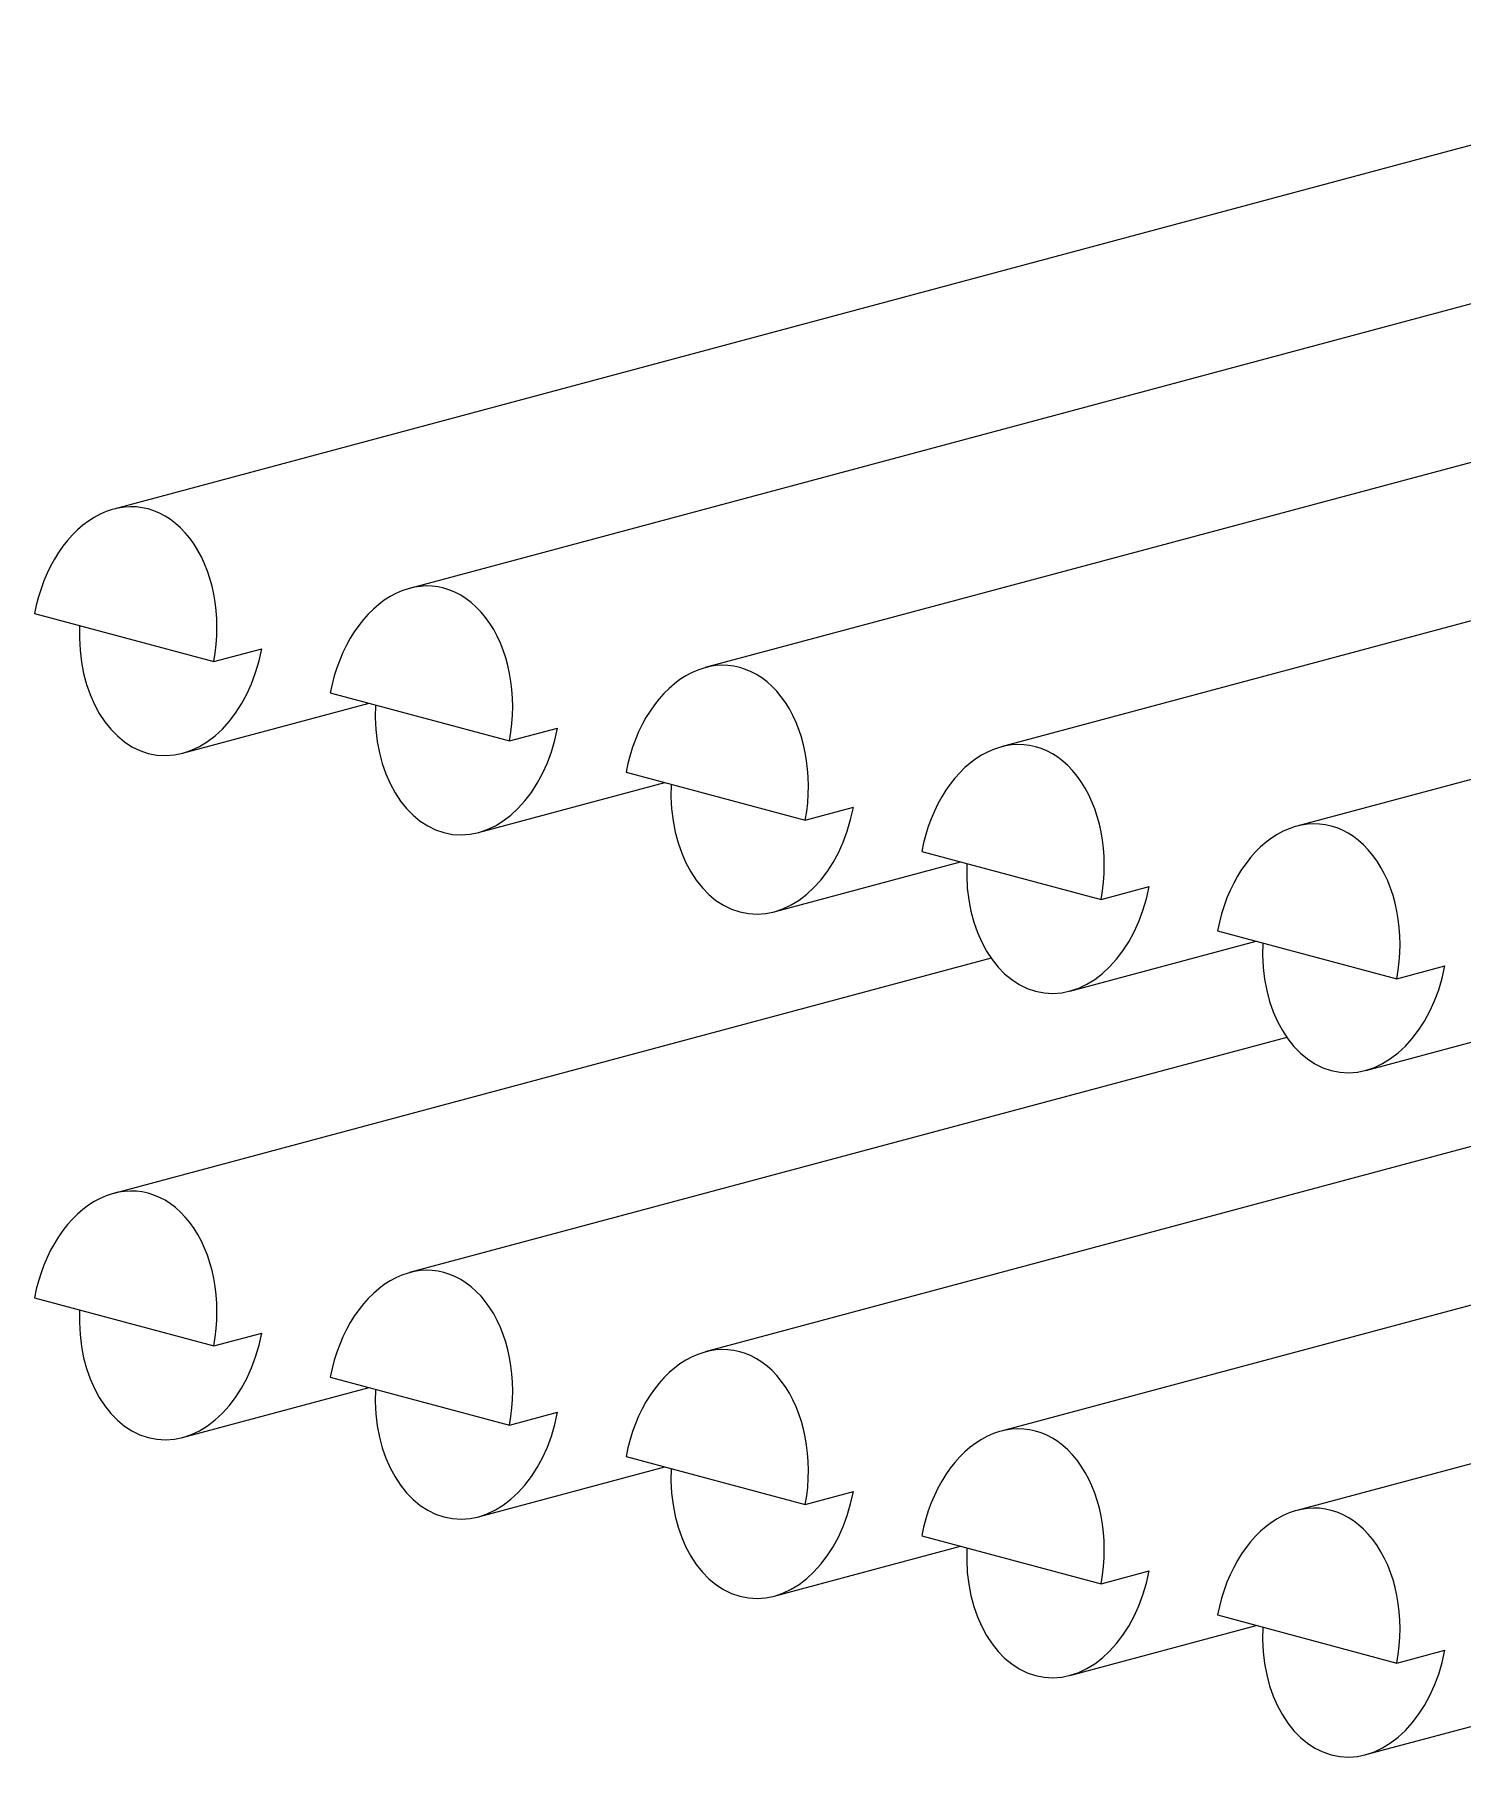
# Model space of a CAD drawing. Header units: inches. Extents: x 0.17 to 7.17, y 0.17 to 5.5.
# Drawn here: x 5.1502 to 5.4318, y 4.6236 to 4.9642 of the extents above; entities that cross this region are included whole.
import ezdxf

# ---------------------------------------------------------------- set-up
doc = ezdxf.new("R2010")
doc.units = ezdxf.units.IN
doc.header["$LTSCALE"] = 0.666667
doc.header["$MEASUREMENT"] = 0
doc.linetypes.add('SLD-Solid', pattern=[0])

msp = doc.modelspace()

# ---------------------------------------------------------------- linework, layer by layer
at = {"color": 7, "linetype": 'SLD-Solid', "lineweight": 25}
for p, q in [((5.51492, 4.96421), (5.16577, 4.87067)), ((5.57325, 4.94858), (5.22411, 4.85504)), ((5.63159, 4.93296), (5.28244, 4.83942)), ((5.68992, 4.91733), (5.34078, 4.82379)), ((5.74826, 4.9017), (5.39912, 4.80816)), ((5.15015, 4.85008), (5.18551, 4.84061)), ((5.18551, 4.84061), (5.19498, 4.84315)), ((5.20849, 4.83445), (5.24385, 4.82498)), ((5.17937, 4.82255), (5.21613, 4.8324)), ((5.24385, 4.82498), (5.25332, 4.82752)), ((5.2377, 4.80692), (5.27447, 4.81677)), ((5.26683, 4.81882), (5.30218, 4.80935)), ((5.30218, 4.80935), (5.31166, 4.81189)), ((5.32516, 4.80319), (5.36052, 4.79372)), ((5.29604, 4.79129), (5.33281, 4.80115)), ((5.36052, 4.79372), (5.36999, 4.79626)), ((5.35438, 4.77567), (5.39114, 4.78552)), ((5.3835, 4.78756), (5.41885, 4.77809)), ((5.33882, 4.78215), (5.16577, 4.73579)), ((5.68992, 4.78244), (5.34078, 4.6889)), ((5.41885, 4.77809), (5.42833, 4.78063)), ((5.41271, 4.76004), (5.44948, 4.76989)), ((5.39716, 4.76652), (5.22411, 4.72016)), ((5.74826, 4.76682), (5.39912, 4.67328)), ((5.45549, 4.7509), (5.28244, 4.70453)), ((5.15015, 4.7152), (5.18551, 4.70573)), ((5.18551, 4.70573), (5.19498, 4.70826)), ((5.17937, 4.68767), (5.21613, 4.69752)), ((5.20849, 4.69957), (5.24385, 4.6901)), ((5.24385, 4.6901), (5.25332, 4.69264)), ((5.26683, 4.68394), (5.30218, 4.67447)), ((5.2377, 4.67204), (5.27447, 4.68189)), ((5.30218, 4.67447), (5.31166, 4.67701)), ((5.29604, 4.65641), (5.33281, 4.66626)), ((5.32516, 4.66831), (5.36052, 4.65884)), ((5.36052, 4.65884), (5.36999, 4.66138)), ((5.3835, 4.65268), (5.41885, 4.64321)), ((5.35438, 4.64078), (5.39114, 4.65063)), ((5.41885, 4.64321), (5.42833, 4.64575)), ((5.41271, 4.62515), (5.44948, 4.63501))]:
    msp.add_line(p, q, dxfattribs=at)
for centre, start_param, end_param in [((5.16783, 4.84534), 4.604096, 7.745689), ((5.22617, 4.82972), 4.604096, 7.745689), ((5.1773, 4.84788), 1.654335, 4.604096), ((5.2845, 4.81409), 4.604096, 7.745689), ((5.23564, 4.83225), 1.654335, 4.604096), ((5.34284, 4.79846), 4.604096, 7.745689), ((5.29398, 4.81662), 1.654335, 4.604096), ((5.40118, 4.78283), 4.604096, 7.745689), ((5.35231, 4.801), 1.654335, 4.604096), ((5.41065, 4.78537), 1.654335, 4.604096), ((5.16783, 4.71046), 4.604096, 7.745689), ((5.22617, 4.69483), 4.604096, 7.745689), ((5.1773, 4.713), 1.654335, 4.604096), ((5.2845, 4.6792), 4.604096, 7.745689), ((5.23564, 4.69737), 1.654335, 4.604096), ((5.34284, 4.66358), 4.604096, 7.745689), ((5.29398, 4.68174), 1.654335, 4.604096), ((5.40118, 4.64795), 4.604096, 7.745689), ((5.35231, 4.66611), 1.654335, 4.604096), ((5.41065, 4.65048), 1.654335, 4.604096)]:
    msp.add_ellipse(centre, major_axis=(0.0028, 0.02572), ratio=0.703233, start_param=start_param, end_param=end_param, dxfattribs=at)

doc.saveas('drawing.dxf')
